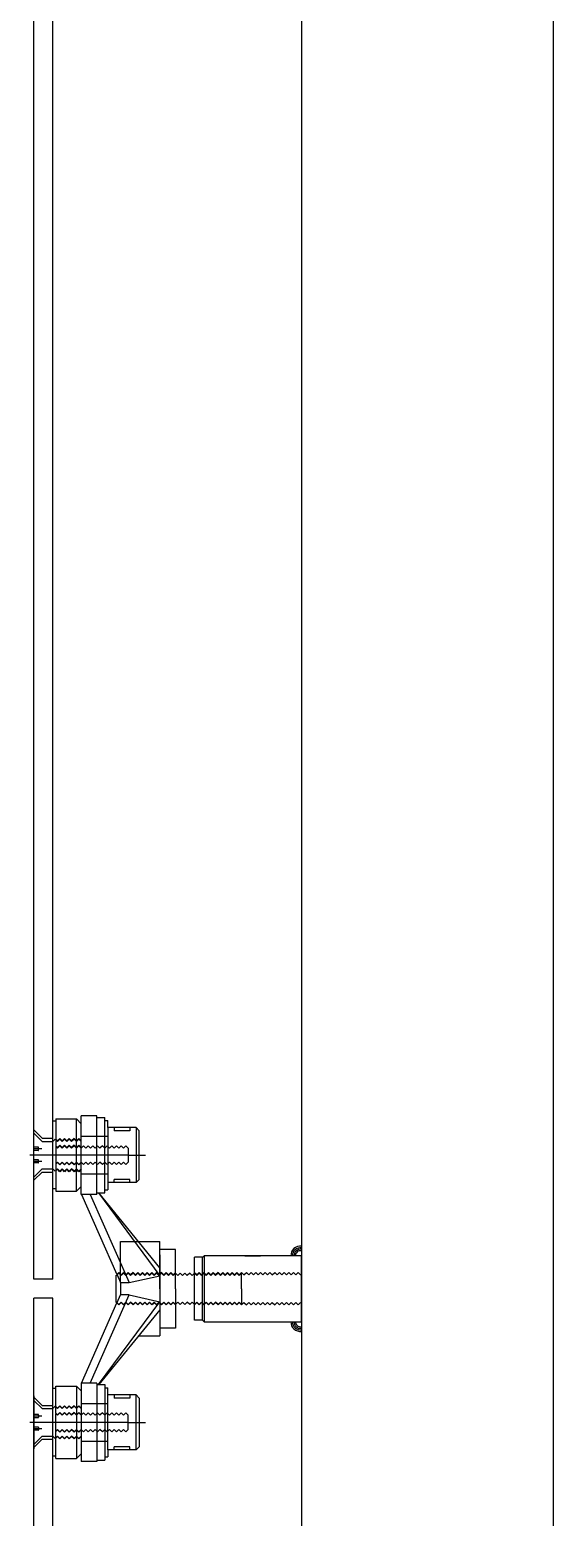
# Model space of a CAD drawing. Header units: millimetres. Extents: x -7616 to 421613, y 91067 to 341353.
# Drawn here: x 152004 to 152337, y 218365 to 219311 of the extents above; entities that cross this region are included whole.
import ezdxf

# ---------------------------------------------------------------- set-up
doc = ezdxf.new("R2010")
doc.units = ezdxf.units.MM
doc.header["$LTSCALE"] = 500
doc.header["$MEASUREMENT"] = 0
doc.linetypes.add('CENTER1', pattern=[8, 6, -1, 0, -1])
doc.linetypes.add('DASH_2', pattern=[34, 30, -1.5, 1, -1.5])
doc.layers.add('e-plan', color=9, linetype='CONTINUOUS')

msp = doc.modelspace()

# ---------------------------------------------------------------- linework, layer by layer
at = {"layer": 'e-plan'}
for p, q in [((152006.93, 218516.6), (152006.93, 220218.16)), ((152018.93, 218516.6), (152018.93, 220218.16)), ((152176.93, 219908.16), (152176.93, 217133.04)), ((152336.93, 219908.16), (152336.93, 217133.04)), ((152176.93, 218489.6), (152176.93, 218531.6)), ((152018.93, 218516.6), (152006.93, 218516.6)), ((152006.93, 216818.16), (152006.93, 218504.6)), ((152018.93, 218504.6), (152006.93, 218504.6)), ((152018.93, 216818.16), (152018.93, 218504.6))]:
    msp.add_line(p, q, dxfattribs=at)
at = {"layer": 'e-plan', "linetype": 'Continuous'}
for p, q in [((152020.93, 218618.6), (152033.93, 218618.6)), ((152020.93, 218618.6), (152020.93, 218605.63)), ((152033.93, 218604.35), (152033.93, 218618.6)), ((152036.93, 218604.63), (152036.93, 218620.58)), ((152046.93, 218620.58), (152036.93, 218620.58)), ((152046.93, 218570.58), (152046.93, 218620.58)), ((152046.93, 218619.6), (152051.93, 218619.6)), ((152051.93, 218571.6), (152051.93, 218619.6)), ((152051.93, 218617.6), (152053.93, 218617.6)), ((152006.93, 218578.77), (152006.93, 218612.43)), ((152012.18, 218606.35), (152006.93, 218611.6)), ((152020.93, 218617.1), (152018.93, 218617.1)), ((152071.93, 218613.1), (152053.93, 218613.1)), ((152067.93, 218611.1), (152057.93, 218611.1)), ((152073.93, 218611.1), (152071.93, 218613.1)), ((152073.93, 218580.1), (152073.93, 218611.1)), ((152009.93, 218598.9), (152009.93, 218600.3)), ((152012.18, 218606.35), (152018.93, 218606.35)), ((152012.18, 218604.35), (152018.93, 218604.35)), ((152020.93, 218605.35), (152020.93, 218601.38)), ((152020.93, 218601.1), (152020.93, 218590.1)), ((152033.93, 218572.6), (152033.93, 218604.35)), ((152036.93, 218591.1), (152036.93, 218604.35)), ((152009.93, 218590.9), (152009.93, 218592.3)), ((152020.93, 218589.82), (152020.93, 218585.85)), ((152036.93, 218586.85), (152036.93, 218590.82)), ((152012.18, 218584.85), (152006.93, 218579.6)), ((152012.18, 218586.85), (152018.93, 218586.85)), ((152012.18, 218584.85), (152018.93, 218584.85)), ((152020.93, 218585.57), (152020.93, 218574.1)), ((152036.93, 218570.58), (152036.93, 218586.57)), ((152067.93, 218580.1), (152057.93, 218580.1)), ((152071.93, 218578.1), (152073.93, 218580.1)), ((152020.93, 218574.1), (152018.93, 218574.1)), ((152020.93, 218574.1), (152020.93, 218572.6)), ((152020.93, 218572.6), (152033.93, 218572.6)), ((152046.93, 218570.58), (152036.93, 218570.58)), ((152037.16, 218570.6), (152059.67, 218519.63)), ((152042.63, 218570.6), (152067.39, 218514.53)), ((152046.93, 218571.6), (152051.93, 218571.6)), ((152047.99, 218571.6), (152086.93, 218518.87)), ((152086.93, 218523.92), (152048.11, 218571.6)), ((152051.93, 218573.6), (152053.93, 218573.6)), ((152071.93, 218578.1), (152053.93, 218578.1)), ((152061.93, 218514.52), (152061.93, 218540.6)), ((152061.93, 218540.6), (152086.93, 218540.6)), ((152086.93, 218510.6), (152086.93, 218540.6)), ((152086.93, 218532.1), (152086.93, 218510.6)), ((152096.93, 218520.88), (152096.93, 218535.6)), ((152114.04, 218530.6), (152109.04, 218530.6)), ((152109.04, 218520.77), (152109.04, 218530.6)), ((152114.04, 218530.6), (152115.04, 218531.6)), ((152114.04, 218490.6), (152114.04, 218530.6)), ((152176.93, 218531.6), (152115.04, 218531.6)), ((152115.04, 218531.6), (152115.04, 218489.6)), ((152141.04, 218531.6), (152150.99, 218531.6)), ((152059.24, 218501.92), (152059.24, 218519.29)), ((152059.75, 218519.43), (152061.93, 218514.52)), ((152061.93, 218514.53), (152067.39, 218514.53)), ((152061.93, 218514.52), (152061.93, 218506.67)), ((152067.39, 218514.53), (152086.93, 218518.85)), ((152096.93, 218510.6), (152096.93, 218520.6)), ((152109.04, 218500.72), (152109.04, 218520.48)), ((152042.63, 218450.6), (152067.39, 218506.67)), ((152059.76, 218501.77), (152061.93, 218506.67)), ((152067.39, 218506.67), (152061.93, 218506.67)), ((152067.39, 218506.67), (152086.93, 218502.33)), ((152086.93, 218510.6), (152086.93, 218480.6)), ((152086.93, 218510.6), (152086.93, 218489.1)), ((152096.93, 218510.6), (152096.93, 218500.6)), ((152037.16, 218450.6), (152059.67, 218501.57)), ((152047.99, 218449.6), (152086.93, 218502.33)), ((152086.93, 218497.28), (152048.11, 218449.6)), ((152096.93, 218500.32), (152096.93, 218485.6)), ((152109.04, 218490.6), (152109.04, 218500.43)), ((152114.04, 218490.6), (152109.04, 218490.6)), ((152115.04, 218489.6), (152114.04, 218490.6)), ((152115.04, 218489.6), (152176.93, 218489.6)), ((152073.34, 218480.6), (152086.93, 218480.6)), ((152020.93, 218447.1), (152018.93, 218447.1)), ((152020.93, 218447.1), (152020.93, 218448.6)), ((152020.93, 218448.6), (152033.93, 218448.6)), ((152020.93, 218435.63), (152020.93, 218447.1)), ((152033.93, 218448.6), (152033.93, 218416.85)), ((152036.93, 218450.62), (152036.93, 218434.63)), ((152046.93, 218450.62), (152036.93, 218450.62)), ((152046.93, 218450.62), (152046.93, 218400.62)), ((152046.93, 218449.6), (152051.93, 218449.6)), ((152051.93, 218449.6), (152051.93, 218401.6)), ((152051.93, 218447.6), (152053.93, 218447.6)), ((152006.93, 218442.43), (152006.93, 218408.77)), ((152012.18, 218436.35), (152006.93, 218441.6)), ((152071.93, 218443.1), (152053.93, 218443.1)), ((152067.93, 218441.1), (152057.93, 218441.1)), ((152071.93, 218443.1), (152073.93, 218441.1)), ((152073.93, 218441.1), (152073.93, 218410.1)), ((152009.93, 218430.3), (152009.93, 218428.9)), ((152012.18, 218436.35), (152018.93, 218436.35)), ((152012.18, 218434.35), (152018.93, 218434.35)), ((152020.93, 218431.38), (152020.93, 218435.35)), ((152020.93, 218420.1), (152020.93, 218431.1)), ((152036.93, 218434.35), (152036.93, 218430.38)), ((152036.93, 218430.1), (152036.93, 218416.85)), ((152009.93, 218422.3), (152009.93, 218420.9)), ((152020.93, 218415.85), (152020.93, 218419.82)), ((152012.18, 218414.85), (152006.93, 218409.6)), ((152012.18, 218416.85), (152018.93, 218416.85)), ((152012.18, 218414.85), (152018.93, 218414.85)), ((152020.93, 218402.6), (152020.93, 218415.57)), ((152033.93, 218416.85), (152033.93, 218402.6)), ((152036.93, 218416.57), (152036.93, 218400.62)), ((152067.93, 218410.1), (152057.93, 218410.1)), ((152073.93, 218410.1), (152071.93, 218408.1)), ((152020.93, 218404.1), (152018.93, 218404.1)), ((152020.93, 218402.6), (152033.93, 218402.6)), ((152046.93, 218400.62), (152036.93, 218400.62)), ((152046.93, 218401.6), (152051.93, 218401.6)), ((152051.93, 218403.6), (152053.93, 218403.6)), ((152071.93, 218408.1), (152053.93, 218408.1))]:
    msp.add_line(p, q, dxfattribs=at)
at = {"layer": 'e-plan', "linetype": 'CENTER1'}
for p, q in [((152033.93, 218618.6), (152036.93, 218615.6)), ((152053.93, 218613.1), (152053.93, 218617.6)), ((152006.93, 218609.6), (152012.18, 218604.35)), ((152053.93, 218613.1), (152053.93, 218575.45)), ((152057.93, 218613.1), (152057.93, 218611.1)), ((152067.93, 218613.1), (152067.93, 218611.1)), ((152071.93, 218613.1), (152071.93, 218578.1)), ((152009.63, 218600.6), (152006.93, 218600.6)), ((152011.93, 218599.6), (152006.93, 218599.6)), ((152009.63, 218598.6), (152006.93, 218598.6)), ((152020.43, 218605.85), (152018.93, 218604.35)), ((152021.93, 218604.35), (152020.43, 218605.85)), ((152021.93, 218604.63), (152020.93, 218605.63)), ((152021.93, 218600.38), (152020.93, 218601.38)), ((152021.93, 218600.1), (152020.93, 218601.1)), ((152023.43, 218606.13), (152021.93, 218604.63)), ((152023.43, 218605.85), (152021.93, 218604.35)), ((152023.43, 218601.88), (152021.93, 218600.38)), ((152023.43, 218601.6), (152021.93, 218600.1)), ((152024.93, 218604.63), (152023.43, 218606.13)), ((152024.93, 218604.35), (152023.43, 218605.85)), ((152024.93, 218600.38), (152023.43, 218601.88)), ((152024.93, 218600.1), (152023.43, 218601.6)), ((152026.43, 218606.13), (152024.93, 218604.63)), ((152026.43, 218605.85), (152024.93, 218604.35)), ((152026.43, 218601.88), (152024.93, 218600.38)), ((152026.43, 218601.6), (152024.93, 218600.1)), ((152027.93, 218604.63), (152026.43, 218606.13)), ((152027.93, 218604.35), (152026.43, 218605.85)), ((152027.93, 218600.38), (152026.43, 218601.88)), ((152027.93, 218600.1), (152026.43, 218601.6)), ((152029.43, 218606.13), (152027.93, 218604.63)), ((152029.43, 218605.85), (152027.93, 218604.35)), ((152029.43, 218601.88), (152027.93, 218600.38)), ((152029.43, 218601.6), (152027.93, 218600.1)), ((152030.93, 218604.63), (152029.43, 218606.13)), ((152030.93, 218604.35), (152029.43, 218605.85)), ((152030.93, 218600.38), (152029.43, 218601.88)), ((152030.93, 218600.1), (152029.43, 218601.6)), ((152032.43, 218606.13), (152030.93, 218604.63)), ((152032.43, 218605.85), (152030.93, 218604.35)), ((152032.43, 218601.88), (152030.93, 218600.38)), ((152032.43, 218601.6), (152030.93, 218600.1)), ((152033.93, 218604.63), (152032.43, 218606.13)), ((152033.93, 218604.35), (152032.43, 218605.85)), ((152033.93, 218600.38), (152032.43, 218601.88)), ((152033.93, 218600.1), (152032.43, 218601.6)), ((152035.43, 218606.13), (152033.93, 218604.63)), ((152035.43, 218605.85), (152033.93, 218604.35)), ((152035.43, 218601.88), (152033.93, 218600.38)), ((152035.43, 218601.6), (152033.93, 218600.1)), ((152036.93, 218604.63), (152035.43, 218606.13)), ((152036.93, 218604.35), (152035.43, 218605.85)), ((152036.93, 218600.38), (152035.43, 218601.88)), ((152036.93, 218600.1), (152035.43, 218601.6)), ((152038.43, 218601.6), (152036.93, 218600.1)), ((152039.93, 218600.1), (152038.43, 218601.6)), ((152041.43, 218601.6), (152039.93, 218600.1)), ((152042.93, 218600.1), (152041.43, 218601.6)), ((152044.43, 218601.6), (152042.93, 218600.1)), ((152045.93, 218600.1), (152044.43, 218601.6)), ((152047.43, 218601.6), (152045.93, 218600.1)), ((152048.93, 218600.1), (152047.43, 218601.6)), ((152050.43, 218601.6), (152048.93, 218600.1)), ((152051.93, 218600.1), (152050.43, 218601.6)), ((152053.43, 218601.6), (152051.93, 218600.1)), ((152054.93, 218600.1), (152053.43, 218601.6)), ((152056.43, 218601.6), (152054.93, 218600.1)), ((152057.93, 218600.1), (152056.43, 218601.6)), ((152059.43, 218601.6), (152057.93, 218600.1)), ((152060.93, 218600.1), (152059.43, 218601.6)), ((152062.43, 218601.6), (152060.93, 218600.1)), ((152063.93, 218600.1), (152062.43, 218601.6)), ((152065.43, 218601.6), (152063.93, 218600.1)), ((152066.93, 218600.1), (152065.43, 218601.6)), ((152066.93, 218600.1), (152066.93, 218591.1)), ((152066.93, 218595.6), (152004.33, 218595.6)), ((152009.63, 218592.6), (152006.93, 218592.6)), ((152011.93, 218591.6), (152006.93, 218591.6)), ((152009.63, 218590.6), (152006.93, 218590.6)), ((152021.93, 218591.1), (152020.93, 218590.1)), ((152021.93, 218590.82), (152020.93, 218589.82)), ((152023.43, 218589.6), (152021.93, 218591.1)), ((152023.43, 218589.32), (152021.93, 218590.82)), ((152024.93, 218591.1), (152023.43, 218589.6)), ((152024.93, 218590.82), (152023.43, 218589.32)), ((152026.43, 218589.6), (152024.93, 218591.1)), ((152026.43, 218589.32), (152024.93, 218590.82)), ((152027.93, 218591.1), (152026.43, 218589.6)), ((152027.93, 218590.82), (152026.43, 218589.32)), ((152029.43, 218589.6), (152027.93, 218591.1)), ((152029.43, 218589.32), (152027.93, 218590.82)), ((152030.93, 218591.1), (152029.43, 218589.6)), ((152030.93, 218590.82), (152029.43, 218589.32)), ((152032.43, 218589.6), (152030.93, 218591.1)), ((152032.43, 218589.32), (152030.93, 218590.82)), ((152033.93, 218591.1), (152032.43, 218589.6)), ((152033.93, 218590.82), (152032.43, 218589.32)), ((152035.43, 218589.6), (152033.93, 218591.1)), ((152035.43, 218589.32), (152033.93, 218590.82)), ((152036.93, 218591.1), (152035.43, 218589.6)), ((152036.93, 218590.82), (152035.43, 218589.32)), ((152038.43, 218589.6), (152036.93, 218591.1)), ((152039.93, 218591.1), (152038.43, 218589.6)), ((152041.43, 218589.6), (152039.93, 218591.1)), ((152042.93, 218591.1), (152041.43, 218589.6)), ((152044.43, 218589.6), (152042.93, 218591.1)), ((152045.93, 218591.1), (152044.43, 218589.6)), ((152047.43, 218589.6), (152045.93, 218591.1)), ((152048.93, 218591.1), (152047.43, 218589.6)), ((152050.43, 218589.6), (152048.93, 218591.1)), ((152051.93, 218591.1), (152050.43, 218589.6)), ((152053.43, 218589.6), (152051.93, 218591.1)), ((152054.93, 218591.1), (152053.43, 218589.6)), ((152056.43, 218589.6), (152054.93, 218591.1)), ((152057.93, 218591.1), (152056.43, 218589.6)), ((152059.43, 218589.6), (152057.93, 218591.1)), ((152060.93, 218591.1), (152059.43, 218589.6)), ((152062.43, 218589.6), (152060.93, 218591.1)), ((152063.93, 218591.1), (152062.43, 218589.6)), ((152065.43, 218589.6), (152063.93, 218591.1)), ((152066.93, 218591.1), (152065.43, 218589.6)), ((152066.93, 218595.6), (152077.94, 218595.6)), ((152006.93, 218581.6), (152012.18, 218586.85)), ((152020.43, 218585.35), (152018.93, 218586.85)), ((152021.93, 218586.85), (152020.43, 218585.35)), ((152021.93, 218586.57), (152020.93, 218585.57)), ((152023.43, 218585.35), (152021.93, 218586.85)), ((152023.43, 218585.07), (152021.93, 218586.57)), ((152024.93, 218586.85), (152023.43, 218585.35)), ((152024.93, 218586.57), (152023.43, 218585.07)), ((152026.43, 218585.35), (152024.93, 218586.85)), ((152026.43, 218585.07), (152024.93, 218586.57)), ((152027.93, 218586.85), (152026.43, 218585.35)), ((152027.93, 218586.57), (152026.43, 218585.07)), ((152029.43, 218585.35), (152027.93, 218586.85)), ((152029.43, 218585.07), (152027.93, 218586.57)), ((152030.93, 218586.85), (152029.43, 218585.35)), ((152030.93, 218586.57), (152029.43, 218585.07)), ((152032.43, 218585.35), (152030.93, 218586.85)), ((152032.43, 218585.07), (152030.93, 218586.57)), ((152033.93, 218586.85), (152032.43, 218585.35)), ((152033.93, 218586.57), (152032.43, 218585.07)), ((152035.43, 218585.35), (152033.93, 218586.85)), ((152035.43, 218585.07), (152033.93, 218586.57)), ((152036.93, 218586.85), (152035.43, 218585.35)), ((152036.93, 218586.57), (152035.43, 218585.07)), ((152057.93, 218578.1), (152057.93, 218580.1)), ((152067.93, 218578.1), (152067.93, 218580.1)), ((152033.93, 218572.6), (152036.93, 218575.6)), ((152053.93, 218575.45), (152053.93, 218573.6)), ((152059.43, 218519.1), (152059.24, 218519.29)), ((152060.93, 218520.6), (152059.43, 218519.1)), ((152060.93, 218520.88), (152059.67, 218519.63)), ((152062.43, 218519.38), (152060.93, 218520.88)), ((152062.43, 218519.1), (152060.93, 218520.6)), ((152063.93, 218520.88), (152062.43, 218519.38)), ((152063.93, 218520.6), (152062.43, 218519.1)), ((152065.43, 218519.38), (152063.93, 218520.88)), ((152065.43, 218519.1), (152063.93, 218520.6)), ((152066.93, 218520.88), (152065.43, 218519.38)), ((152066.93, 218520.6), (152065.43, 218519.1)), ((152068.43, 218519.38), (152066.93, 218520.88)), ((152068.43, 218519.1), (152066.93, 218520.6)), ((152069.93, 218520.88), (152068.43, 218519.38)), ((152069.93, 218520.6), (152068.43, 218519.1)), ((152071.43, 218519.38), (152069.93, 218520.88)), ((152071.43, 218519.1), (152069.93, 218520.6)), ((152072.93, 218520.88), (152071.43, 218519.38)), ((152072.93, 218520.6), (152071.43, 218519.1)), ((152074.43, 218519.38), (152072.93, 218520.88)), ((152074.43, 218519.1), (152072.93, 218520.6)), ((152075.93, 218520.88), (152074.43, 218519.38)), ((152075.93, 218520.6), (152074.43, 218519.1)), ((152077.43, 218519.38), (152075.93, 218520.88)), ((152077.43, 218519.1), (152075.93, 218520.6)), ((152078.93, 218520.88), (152077.43, 218519.38)), ((152078.93, 218520.6), (152077.43, 218519.1)), ((152080.43, 218519.38), (152078.93, 218520.88)), ((152080.43, 218519.1), (152078.93, 218520.6)), ((152081.93, 218520.88), (152080.43, 218519.38)), ((152081.93, 218520.6), (152080.43, 218519.1)), ((152083.43, 218519.38), (152081.93, 218520.88)), ((152083.43, 218519.1), (152081.93, 218520.6)), ((152083.43, 218519.38), (152082.43, 218520.38)), ((152084.93, 218520.88), (152083.43, 218519.38)), ((152084.93, 218520.6), (152083.43, 218519.1)), ((152086.43, 218519.38), (152084.93, 218520.88)), ((152086.43, 218519.1), (152084.93, 218520.6)), ((152087.93, 218520.88), (152086.43, 218519.38)), ((152087.93, 218520.6), (152086.43, 218519.1)), ((152089.43, 218519.38), (152087.93, 218520.88)), ((152089.43, 218519.1), (152087.93, 218520.6)), ((152090.93, 218520.88), (152089.43, 218519.38)), ((152090.93, 218520.6), (152089.43, 218519.1)), ((152092.43, 218519.38), (152090.93, 218520.88)), ((152092.43, 218519.1), (152090.93, 218520.6)), ((152093.93, 218520.88), (152092.43, 218519.38)), ((152093.93, 218520.6), (152092.43, 218519.1)), ((152095.43, 218519.38), (152093.93, 218520.88)), ((152095.43, 218519.1), (152093.93, 218520.6)), ((152095.43, 218519.1), (152094.43, 218520.1)), ((152096.93, 218520.88), (152095.43, 218519.38)), ((152096.93, 218520.6), (152095.43, 218519.1)), ((152098.43, 218519.1), (152096.93, 218520.6)), ((152099.93, 218520.6), (152098.43, 218519.1)), ((152101.43, 218519.1), (152099.93, 218520.6)), ((152102.93, 218520.6), (152101.43, 218519.1)), ((152104.43, 218519.1), (152102.93, 218520.6)), ((152105.93, 218520.6), (152104.43, 218519.1)), ((152107.43, 218519.1), (152105.93, 218520.6)), ((152108.93, 218520.6), (152107.43, 218519.1)), ((152110.43, 218519.1), (152108.93, 218520.6)), ((152110.43, 218519.38), (152109.04, 218520.77)), ((152111.93, 218520.88), (152110.43, 218519.38)), ((152111.93, 218520.6), (152110.43, 218519.1)), ((152113.43, 218519.38), (152111.93, 218520.88)), ((152113.43, 218519.1), (152111.93, 218520.6)), ((152114.93, 218520.88), (152113.43, 218519.38)), ((152114.93, 218520.6), (152113.43, 218519.1)), ((152116.43, 218519.38), (152114.93, 218520.88)), ((152116.43, 218519.1), (152114.93, 218520.6)), ((152117.93, 218520.88), (152116.43, 218519.38)), ((152117.93, 218520.6), (152116.43, 218519.1)), ((152119.43, 218519.38), (152117.93, 218520.88)), ((152119.43, 218519.1), (152117.93, 218520.6)), ((152120.93, 218520.88), (152119.43, 218519.38)), ((152120.93, 218520.6), (152119.43, 218519.1)), ((152122.43, 218519.38), (152120.93, 218520.88)), ((152122.43, 218519.1), (152120.93, 218520.6)), ((152123.93, 218520.88), (152122.43, 218519.38)), ((152123.93, 218520.6), (152122.43, 218519.1)), ((152125.43, 218519.38), (152123.93, 218520.88)), ((152125.43, 218519.1), (152123.93, 218520.6)), ((152126.93, 218520.88), (152125.43, 218519.38)), ((152126.93, 218520.6), (152125.43, 218519.1)), ((152128.43, 218519.38), (152126.93, 218520.88)), ((152128.43, 218519.1), (152126.93, 218520.6)), ((152129.93, 218520.88), (152128.43, 218519.38)), ((152129.93, 218520.6), (152128.43, 218519.1)), ((152131.43, 218519.38), (152129.93, 218520.88)), ((152131.43, 218519.1), (152129.93, 218520.6)), ((152132.93, 218520.88), (152131.43, 218519.38)), ((152132.93, 218520.6), (152131.43, 218519.1)), ((152134.43, 218519.38), (152132.93, 218520.88)), ((152134.43, 218519.1), (152132.93, 218520.6)), ((152135.93, 218520.88), (152134.43, 218519.38)), ((152135.93, 218520.6), (152134.43, 218519.1)), ((152137.43, 218519.38), (152135.93, 218520.88)), ((152137.43, 218519.1), (152135.93, 218520.6)), ((152138.93, 218520.88), (152137.43, 218519.38)), ((152138.93, 218520.6), (152137.43, 218519.1)), ((152138.93, 218520.88), (152140.43, 218519.38)), ((152138.93, 218510.6), (152138.93, 218520.6)), ((152140.43, 218519.38), (152141.93, 218520.88)), ((152141.93, 218520.88), (152143.43, 218519.38)), ((152143.43, 218519.38), (152144.93, 218520.88)), ((152144.93, 218520.88), (152146.43, 218519.38)), ((152146.43, 218519.38), (152147.93, 218520.88)), ((152147.93, 218520.88), (152149.43, 218519.38)), ((152149.43, 218519.38), (152150.93, 218520.88)), ((152150.93, 218520.88), (152152.43, 218519.38)), ((152152.43, 218519.38), (152153.93, 218520.88)), ((152153.93, 218520.88), (152155.43, 218519.38)), ((152155.43, 218519.38), (152156.93, 218520.88)), ((152156.93, 218520.88), (152158.43, 218519.38)), ((152158.43, 218519.38), (152159.93, 218520.88)), ((152159.93, 218520.88), (152161.43, 218519.38)), ((152161.43, 218519.38), (152162.93, 218520.88)), ((152162.93, 218520.88), (152164.43, 218519.38)), ((152164.43, 218519.38), (152165.93, 218520.88)), ((152165.93, 218520.88), (152167.43, 218519.38)), ((152167.43, 218519.38), (152168.93, 218520.88)), ((152168.93, 218520.88), (152170.43, 218519.38)), ((152170.43, 218519.38), (152171.93, 218520.88)), ((152171.93, 218520.88), (152173.43, 218519.38)), ((152173.43, 218519.38), (152174.93, 218520.88)), ((152174.93, 218520.88), (152176.43, 218519.38)), ((152176.43, 218519.38), (152176.93, 218519.88)), ((152138.93, 218510.6), (152138.93, 218500.6)), ((152059.43, 218502.1), (152059.24, 218501.91)), ((152060.93, 218500.6), (152059.43, 218502.1)), ((152060.93, 218500.32), (152059.67, 218501.57)), ((152062.43, 218502.1), (152060.93, 218500.6)), ((152062.43, 218501.82), (152060.93, 218500.32)), ((152063.93, 218500.6), (152062.43, 218502.1)), ((152063.93, 218500.32), (152062.43, 218501.82)), ((152065.43, 218502.1), (152063.93, 218500.6)), ((152065.43, 218501.82), (152063.93, 218500.32)), ((152066.93, 218500.6), (152065.43, 218502.1)), ((152066.93, 218500.32), (152065.43, 218501.82)), ((152068.43, 218502.1), (152066.93, 218500.6)), ((152068.43, 218501.82), (152066.93, 218500.32)), ((152069.93, 218500.6), (152068.43, 218502.1)), ((152069.93, 218500.32), (152068.43, 218501.82)), ((152071.43, 218502.1), (152069.93, 218500.6)), ((152071.43, 218501.82), (152069.93, 218500.32)), ((152072.93, 218500.6), (152071.43, 218502.1)), ((152072.93, 218500.32), (152071.43, 218501.82)), ((152074.43, 218502.1), (152072.93, 218500.6)), ((152074.43, 218501.82), (152072.93, 218500.32)), ((152075.93, 218500.6), (152074.43, 218502.1)), ((152075.93, 218500.32), (152074.43, 218501.82)), ((152077.43, 218502.1), (152075.93, 218500.6)), ((152077.43, 218501.82), (152075.93, 218500.32)), ((152078.93, 218500.6), (152077.43, 218502.1)), ((152078.93, 218500.32), (152077.43, 218501.82)), ((152080.43, 218502.1), (152078.93, 218500.6)), ((152080.43, 218501.82), (152078.93, 218500.32)), ((152081.93, 218500.6), (152080.43, 218502.1)), ((152081.93, 218500.32), (152080.43, 218501.82)), ((152083.43, 218502.1), (152081.93, 218500.6)), ((152083.43, 218501.82), (152081.93, 218500.32)), ((152083.43, 218501.82), (152082.43, 218500.82)), ((152084.93, 218500.6), (152083.43, 218502.1)), ((152084.93, 218500.32), (152083.43, 218501.82)), ((152086.43, 218502.1), (152084.93, 218500.6)), ((152086.43, 218501.82), (152084.93, 218500.32)), ((152087.93, 218500.6), (152086.43, 218502.1)), ((152087.93, 218500.32), (152086.43, 218501.82)), ((152089.43, 218502.1), (152087.93, 218500.6)), ((152089.43, 218501.82), (152087.93, 218500.32)), ((152090.93, 218500.6), (152089.43, 218502.1)), ((152090.93, 218500.32), (152089.43, 218501.82)), ((152092.43, 218502.1), (152090.93, 218500.6)), ((152092.43, 218501.82), (152090.93, 218500.32)), ((152093.93, 218500.6), (152092.43, 218502.1)), ((152093.93, 218500.32), (152092.43, 218501.82)), ((152095.43, 218502.1), (152093.93, 218500.6)), ((152095.43, 218501.82), (152093.93, 218500.32)), ((152095.43, 218502.1), (152094.43, 218501.1)), ((152096.93, 218500.6), (152095.43, 218502.1)), ((152096.93, 218500.32), (152095.43, 218501.82)), ((152098.43, 218502.1), (152096.93, 218500.6)), ((152099.93, 218500.6), (152098.43, 218502.1)), ((152101.43, 218502.1), (152099.93, 218500.6)), ((152102.93, 218500.6), (152101.43, 218502.1)), ((152104.43, 218502.1), (152102.93, 218500.6)), ((152105.93, 218500.6), (152104.43, 218502.1)), ((152107.43, 218502.1), (152105.93, 218500.6)), ((152108.93, 218500.6), (152107.43, 218502.1)), ((152110.43, 218502.1), (152108.93, 218500.6)), ((152110.43, 218501.82), (152109.04, 218500.43)), ((152111.93, 218500.6), (152110.43, 218502.1)), ((152111.93, 218500.32), (152110.43, 218501.82)), ((152113.43, 218502.1), (152111.93, 218500.6)), ((152113.43, 218501.82), (152111.93, 218500.32)), ((152114.93, 218500.6), (152113.43, 218502.1)), ((152114.93, 218500.32), (152113.43, 218501.82)), ((152116.43, 218502.1), (152114.93, 218500.6)), ((152116.43, 218501.82), (152114.93, 218500.32)), ((152117.93, 218500.6), (152116.43, 218502.1)), ((152117.93, 218500.32), (152116.43, 218501.82)), ((152119.43, 218502.1), (152117.93, 218500.6)), ((152119.43, 218501.82), (152117.93, 218500.32)), ((152120.93, 218500.6), (152119.43, 218502.1)), ((152120.93, 218500.32), (152119.43, 218501.82)), ((152122.43, 218502.1), (152120.93, 218500.6)), ((152122.43, 218501.82), (152120.93, 218500.32)), ((152123.93, 218500.6), (152122.43, 218502.1)), ((152123.93, 218500.32), (152122.43, 218501.82)), ((152125.43, 218502.1), (152123.93, 218500.6)), ((152125.43, 218501.82), (152123.93, 218500.32)), ((152126.93, 218500.6), (152125.43, 218502.1)), ((152126.93, 218500.32), (152125.43, 218501.82)), ((152128.43, 218502.1), (152126.93, 218500.6)), ((152128.43, 218501.82), (152126.93, 218500.32)), ((152129.93, 218500.6), (152128.43, 218502.1)), ((152129.93, 218500.32), (152128.43, 218501.82)), ((152131.43, 218502.1), (152129.93, 218500.6)), ((152131.43, 218501.82), (152129.93, 218500.32)), ((152132.93, 218500.6), (152131.43, 218502.1)), ((152132.93, 218500.32), (152131.43, 218501.82)), ((152134.43, 218502.1), (152132.93, 218500.6)), ((152134.43, 218501.82), (152132.93, 218500.32)), ((152135.93, 218500.6), (152134.43, 218502.1)), ((152135.93, 218500.32), (152134.43, 218501.82)), ((152137.43, 218502.1), (152135.93, 218500.6)), ((152137.43, 218501.82), (152135.93, 218500.32)), ((152138.93, 218500.6), (152137.43, 218502.1)), ((152138.93, 218500.32), (152137.43, 218501.82)), ((152138.93, 218500.32), (152140.43, 218501.82)), ((152140.43, 218501.82), (152141.93, 218500.32)), ((152141.93, 218500.32), (152143.43, 218501.82)), ((152143.43, 218501.82), (152144.93, 218500.32)), ((152144.93, 218500.32), (152146.43, 218501.82)), ((152146.43, 218501.82), (152147.93, 218500.32)), ((152147.93, 218500.32), (152149.43, 218501.82)), ((152149.43, 218501.82), (152150.93, 218500.32)), ((152150.93, 218500.32), (152152.43, 218501.82)), ((152152.43, 218501.82), (152153.93, 218500.32)), ((152153.93, 218500.32), (152155.43, 218501.82)), ((152155.43, 218501.82), (152156.93, 218500.32)), ((152156.93, 218500.32), (152158.43, 218501.82)), ((152158.43, 218501.82), (152159.93, 218500.32)), ((152159.93, 218500.32), (152161.43, 218501.82)), ((152161.43, 218501.82), (152162.93, 218500.32)), ((152162.93, 218500.32), (152164.43, 218501.82)), ((152164.43, 218501.82), (152165.93, 218500.32)), ((152165.93, 218500.32), (152167.43, 218501.82)), ((152167.43, 218501.82), (152168.93, 218500.32)), ((152168.93, 218500.32), (152170.43, 218501.82)), ((152170.43, 218501.82), (152171.93, 218500.32)), ((152171.93, 218500.32), (152173.43, 218501.82)), ((152173.43, 218501.82), (152174.93, 218500.32)), ((152174.93, 218500.32), (152176.43, 218501.82)), ((152176.43, 218501.82), (152176.93, 218501.32)), ((152033.93, 218448.6), (152036.93, 218445.6)), ((152053.93, 218445.75), (152053.93, 218447.6)), ((152006.93, 218439.6), (152012.18, 218434.35)), ((152053.93, 218408.1), (152053.93, 218445.75)), ((152057.93, 218443.1), (152057.93, 218441.1)), ((152067.93, 218443.1), (152067.93, 218441.1)), ((152071.93, 218408.1), (152071.93, 218443.1)), ((152009.63, 218430.6), (152006.93, 218430.6)), ((152011.93, 218429.6), (152006.93, 218429.6)), ((152009.63, 218428.6), (152006.93, 218428.6)), ((152020.43, 218435.85), (152018.93, 218434.35)), ((152021.93, 218434.35), (152020.43, 218435.85)), ((152021.93, 218434.63), (152020.93, 218435.63)), ((152021.93, 218430.38), (152020.93, 218431.38)), ((152021.93, 218430.1), (152020.93, 218431.1)), ((152023.43, 218436.13), (152021.93, 218434.63)), ((152023.43, 218435.85), (152021.93, 218434.35)), ((152023.43, 218431.88), (152021.93, 218430.38)), ((152023.43, 218431.6), (152021.93, 218430.1)), ((152024.93, 218434.63), (152023.43, 218436.13)), ((152024.93, 218434.35), (152023.43, 218435.85)), ((152024.93, 218430.38), (152023.43, 218431.88)), ((152024.93, 218430.1), (152023.43, 218431.6)), ((152026.43, 218436.13), (152024.93, 218434.63)), ((152026.43, 218435.85), (152024.93, 218434.35)), ((152026.43, 218431.88), (152024.93, 218430.38)), ((152026.43, 218431.6), (152024.93, 218430.1)), ((152027.93, 218434.63), (152026.43, 218436.13)), ((152027.93, 218434.35), (152026.43, 218435.85)), ((152027.93, 218430.38), (152026.43, 218431.88)), ((152027.93, 218430.1), (152026.43, 218431.6)), ((152029.43, 218436.13), (152027.93, 218434.63)), ((152029.43, 218435.85), (152027.93, 218434.35)), ((152029.43, 218431.88), (152027.93, 218430.38)), ((152029.43, 218431.6), (152027.93, 218430.1)), ((152030.93, 218434.63), (152029.43, 218436.13)), ((152030.93, 218434.35), (152029.43, 218435.85)), ((152030.93, 218430.38), (152029.43, 218431.88)), ((152030.93, 218430.1), (152029.43, 218431.6)), ((152032.43, 218436.13), (152030.93, 218434.63)), ((152032.43, 218435.85), (152030.93, 218434.35)), ((152032.43, 218431.88), (152030.93, 218430.38)), ((152032.43, 218431.6), (152030.93, 218430.1)), ((152033.93, 218434.63), (152032.43, 218436.13)), ((152033.93, 218434.35), (152032.43, 218435.85)), ((152033.93, 218430.38), (152032.43, 218431.88)), ((152033.93, 218430.1), (152032.43, 218431.6)), ((152035.43, 218436.13), (152033.93, 218434.63)), ((152035.43, 218435.85), (152033.93, 218434.35)), ((152035.43, 218431.88), (152033.93, 218430.38)), ((152035.43, 218431.6), (152033.93, 218430.1)), ((152036.93, 218434.63), (152035.43, 218436.13)), ((152036.93, 218434.35), (152035.43, 218435.85)), ((152036.93, 218430.38), (152035.43, 218431.88)), ((152036.93, 218430.1), (152035.43, 218431.6)), ((152038.43, 218431.6), (152036.93, 218430.1)), ((152039.93, 218430.1), (152038.43, 218431.6)), ((152041.43, 218431.6), (152039.93, 218430.1)), ((152042.93, 218430.1), (152041.43, 218431.6)), ((152044.43, 218431.6), (152042.93, 218430.1)), ((152045.93, 218430.1), (152044.43, 218431.6)), ((152047.43, 218431.6), (152045.93, 218430.1)), ((152048.93, 218430.1), (152047.43, 218431.6)), ((152050.43, 218431.6), (152048.93, 218430.1)), ((152051.93, 218430.1), (152050.43, 218431.6)), ((152053.43, 218431.6), (152051.93, 218430.1)), ((152054.93, 218430.1), (152053.43, 218431.6)), ((152056.43, 218431.6), (152054.93, 218430.1)), ((152057.93, 218430.1), (152056.43, 218431.6)), ((152059.43, 218431.6), (152057.93, 218430.1)), ((152060.93, 218430.1), (152059.43, 218431.6)), ((152062.43, 218431.6), (152060.93, 218430.1)), ((152063.93, 218430.1), (152062.43, 218431.6)), ((152065.43, 218431.6), (152063.93, 218430.1)), ((152066.93, 218430.1), (152065.43, 218431.6)), ((152066.93, 218421.1), (152066.93, 218430.1)), ((152066.93, 218425.6), (152004.33, 218425.6)), ((152009.63, 218422.6), (152006.93, 218422.6)), ((152011.93, 218421.6), (152006.93, 218421.6)), ((152009.63, 218420.6), (152006.93, 218420.6)), ((152021.93, 218421.1), (152020.93, 218420.1)), ((152021.93, 218420.82), (152020.93, 218419.82)), ((152023.43, 218419.6), (152021.93, 218421.1)), ((152023.43, 218419.32), (152021.93, 218420.82)), ((152024.93, 218421.1), (152023.43, 218419.6)), ((152024.93, 218420.82), (152023.43, 218419.32)), ((152026.43, 218419.6), (152024.93, 218421.1)), ((152026.43, 218419.32), (152024.93, 218420.82)), ((152027.93, 218421.1), (152026.43, 218419.6)), ((152027.93, 218420.82), (152026.43, 218419.32)), ((152029.43, 218419.6), (152027.93, 218421.1)), ((152029.43, 218419.32), (152027.93, 218420.82)), ((152030.93, 218421.1), (152029.43, 218419.6)), ((152030.93, 218420.82), (152029.43, 218419.32)), ((152032.43, 218419.6), (152030.93, 218421.1)), ((152032.43, 218419.32), (152030.93, 218420.82)), ((152033.93, 218421.1), (152032.43, 218419.6)), ((152033.93, 218420.82), (152032.43, 218419.32)), ((152035.43, 218419.6), (152033.93, 218421.1)), ((152035.43, 218419.32), (152033.93, 218420.82)), ((152036.93, 218421.1), (152035.43, 218419.6)), ((152036.93, 218420.82), (152035.43, 218419.32)), ((152038.43, 218419.6), (152036.93, 218421.1)), ((152039.93, 218421.1), (152038.43, 218419.6)), ((152041.43, 218419.6), (152039.93, 218421.1)), ((152042.93, 218421.1), (152041.43, 218419.6)), ((152044.43, 218419.6), (152042.93, 218421.1)), ((152045.93, 218421.1), (152044.43, 218419.6)), ((152047.43, 218419.6), (152045.93, 218421.1)), ((152048.93, 218421.1), (152047.43, 218419.6)), ((152050.43, 218419.6), (152048.93, 218421.1)), ((152051.93, 218421.1), (152050.43, 218419.6)), ((152053.43, 218419.6), (152051.93, 218421.1)), ((152054.93, 218421.1), (152053.43, 218419.6)), ((152056.43, 218419.6), (152054.93, 218421.1)), ((152057.93, 218421.1), (152056.43, 218419.6)), ((152059.43, 218419.6), (152057.93, 218421.1)), ((152060.93, 218421.1), (152059.43, 218419.6)), ((152062.43, 218419.6), (152060.93, 218421.1)), ((152063.93, 218421.1), (152062.43, 218419.6)), ((152065.43, 218419.6), (152063.93, 218421.1)), ((152066.93, 218421.1), (152065.43, 218419.6)), ((152066.93, 218425.6), (152077.94, 218425.6)), ((152006.93, 218411.6), (152012.18, 218416.85)), ((152020.43, 218415.35), (152018.93, 218416.85)), ((152021.93, 218416.85), (152020.43, 218415.35)), ((152021.93, 218416.57), (152020.93, 218415.57)), ((152023.43, 218415.35), (152021.93, 218416.85)), ((152023.43, 218415.07), (152021.93, 218416.57)), ((152024.93, 218416.85), (152023.43, 218415.35)), ((152024.93, 218416.57), (152023.43, 218415.07)), ((152026.43, 218415.35), (152024.93, 218416.85)), ((152026.43, 218415.07), (152024.93, 218416.57)), ((152027.93, 218416.85), (152026.43, 218415.35)), ((152027.93, 218416.57), (152026.43, 218415.07)), ((152029.43, 218415.35), (152027.93, 218416.85)), ((152029.43, 218415.07), (152027.93, 218416.57)), ((152030.93, 218416.85), (152029.43, 218415.35)), ((152030.93, 218416.57), (152029.43, 218415.07)), ((152032.43, 218415.35), (152030.93, 218416.85)), ((152032.43, 218415.07), (152030.93, 218416.57)), ((152033.93, 218416.85), (152032.43, 218415.35)), ((152033.93, 218416.57), (152032.43, 218415.07)), ((152035.43, 218415.35), (152033.93, 218416.85)), ((152035.43, 218415.07), (152033.93, 218416.57)), ((152036.93, 218416.85), (152035.43, 218415.35)), ((152036.93, 218416.57), (152035.43, 218415.07)), ((152057.93, 218408.1), (152057.93, 218410.1)), ((152067.93, 218408.1), (152067.93, 218410.1)), ((152033.93, 218402.6), (152036.93, 218405.6)), ((152053.93, 218408.1), (152053.93, 218403.6))]:
    msp.add_line(p, q, dxfattribs=at)
at = {"layer": 'e-plan', "linetype": 'DASH_2'}
for p, q in [((152036.93, 218607.6), (152053.93, 218607.6)), ((152036.93, 218583.6), (152053.93, 218583.6)), ((152096.93, 218535.6), (152086.93, 218535.6)), ((152096.93, 218485.6), (152086.93, 218485.6)), ((152036.93, 218437.6), (152053.93, 218437.6)), ((152036.93, 218413.6), (152053.93, 218413.6))]:
    msp.add_line(p, q, dxfattribs=at)
at = {"layer": 'e-plan', "linetype": 'CENTER1'}
for centre, start, end in [((152009.63, 218600.3), 0, 90), ((152009.63, 218598.9), 270, 0), ((152009.63, 218592.3), 0, 90), ((152009.63, 218590.9), 270, 0), ((152009.63, 218430.3), 0, 90), ((152009.63, 218428.9), 270, 0), ((152009.63, 218422.3), 0, 90), ((152009.63, 218420.9), 270, 0)]:
    msp.add_arc(centre, 0.3, start, end, dxfattribs=at)
at = {"layer": 'e-plan', "linetype": 'Continuous'}
for centre, radius, start, end in [((152176.29, 218531.62), 6.11, 83.98693, 180.18861), ((152176.29, 218531.62), 5.11, 82.80465, 180.18861), ((152176.29, 218531.62), 4.11, 81.04128, 180.18861), ((152176.29, 218531.62), 3.11, 78.12462, 180.18861), ((152176.29, 218489.58), 6.11, 179.81139, 276.01307), ((152176.29, 218489.58), 5.11, 179.81139, 277.19535), ((152176.29, 218489.58), 4.11, 179.81139, 278.95872), ((152176.29, 218489.58), 3.11, 179.81139, 281.87538)]:
    msp.add_arc(centre, radius, start, end, dxfattribs=at)

doc.saveas('drawing.dxf')
